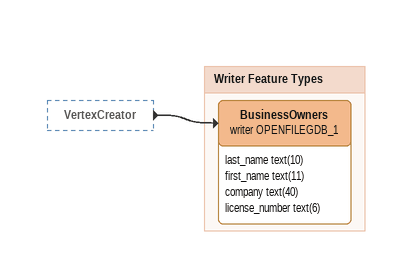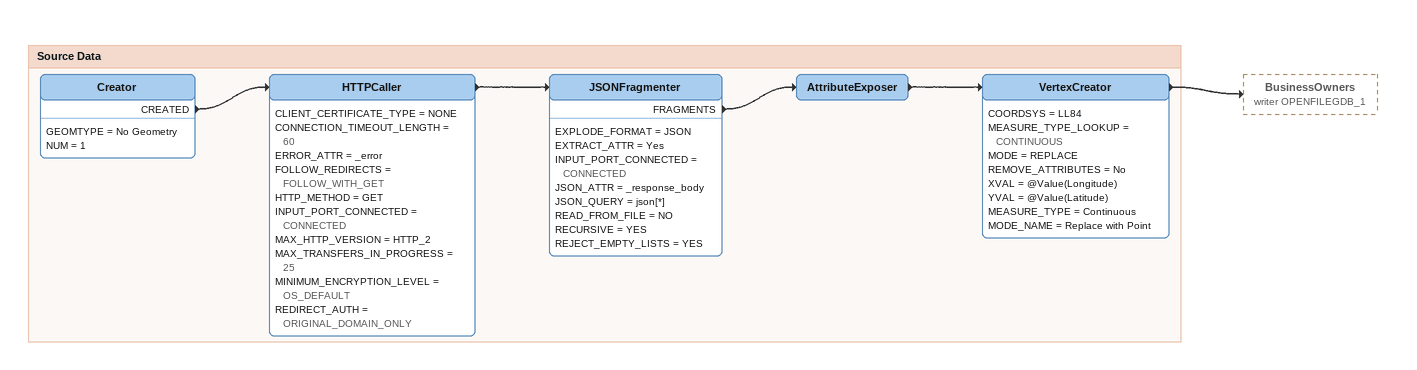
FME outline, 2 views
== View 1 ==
VertexCreator [outside]
    -> BusinessOwners (writer OPENFILEGDB_1)

Bookmark: Writer Feature Types
BusinessOwners (writer OPENFILEGDB_1)
    attributes: last_name text(10), first_name text(11), company text(40), license_number text(6)

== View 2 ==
Bookmark: Source Data
Creator
    GEOMTYPE = No Geometry
    NUM = 1
    CREATED -> HTTPCaller
HTTPCaller
    CLIENT_CERTIFICATE_TYPE = NONE
    CONNECTION_TIMEOUT_LENGTH = 60
    ERROR_ATTR = _error
    FOLLOW_REDIRECTS = FOLLOW_WITH_GET
    HTTP_METHOD = GET
    INPUT_PORT_CONNECTED = CONNECTED
    MAX_HTTP_VERSION = HTTP_2
    MAX_TRANSFERS_IN_PROGRESS = 25
    MINIMUM_ENCRYPTION_LEVEL = OS_DEFAULT
    REDIRECT_AUTH = ORIGINAL_DOMAIN_ONLY
    -> JSONFragmenter
JSONFragmenter
    EXPLODE_FORMAT = JSON
    EXTRACT_ATTR = Yes
    INPUT_PORT_CONNECTED = CONNECTED
    JSON_ATTR = _response_body
    JSON_QUERY = json[*]
    READ_FROM_FILE = NO
    RECURSIVE = YES
    REJECT_EMPTY_LISTS = YES
    FRAGMENTS -> AttributeExposer
AttributeExposer
    -> VertexCreator
VertexCreator
    COORDSYS = LL84
    MEASURE_TYPE_LOOKUP = CONTINUOUS
    MODE = REPLACE
    REMOVE_ATTRIBUTES = No
    XVAL = @Value(Longitude)
    YVAL = @Value(Latitude)
    MEASURE_TYPE = Continuous
    MODE_NAME = Replace with Point
    -> BusinessOwners (writer OPENFILEGDB_1)
